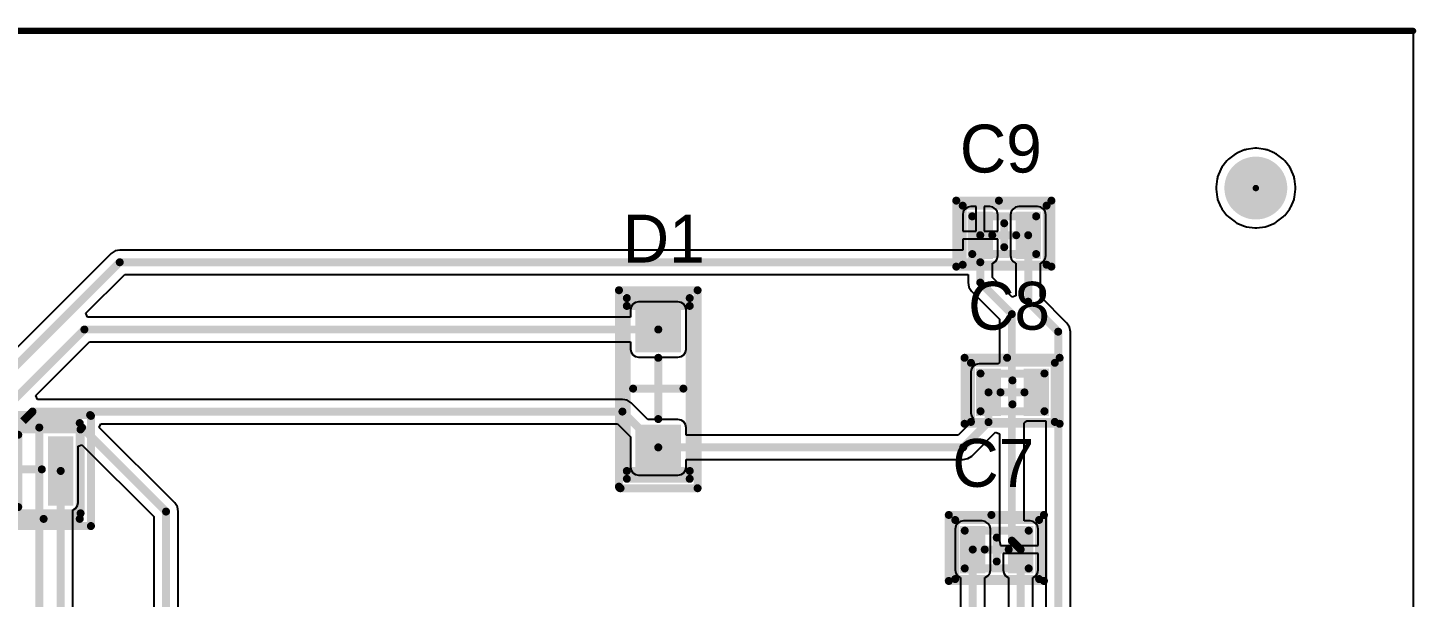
# Model space of a CAD drawing. Header units: millimetres. Extents: x 125 to 225, y 125 to 175.
# Drawn here: x 180.95 to 225.1, y 156.98 to 175.1 of the extents above; entities that cross this region are included whole.
import ezdxf

# ---------------------------------------------------------------- set-up
doc = ezdxf.new("R2010")
doc.units = ezdxf.units.MM
for name, color, linetype in [('BottomSolder', 6, 'Continuous'), ('Mechanical1', 6, 'Continuous'), ('Mechanical13', 56, 'Continuous'), ('Mechanical15', 56, 'Continuous'), ('Mechanical3', 76, 'Continuous'), ('PadHoleLayer', 156, 'Continuous'), ('TopLayer', 1, 'Continuous'), ('TopOverlay', 2, 'Continuous'), ('TopPaste', 8, 'Continuous'), ('TopSolder', 216, 'Continuous')]:
    doc.layers.add(name, color=color, linetype=linetype)

# ---------------------------------------------------------------- blocks, each defined once
blk = doc.blocks.new('I________1210L_3')
at = {"layer": 'Mechanical13', "const_width": 0.254}
for points in [[(-1.905, -1.397), (-1.905, 1.27)], [(-1.905, 1.27), (1.981, 1.27)], [(1.981, -1.397), (1.981, 1.27)], [(-1.905, -1.397), (1.981, -1.397)]]:
    blk.add_lwpolyline(points, dxfattribs=at)
at = {"layer": 'Mechanical13', "const_width": 0.127}
for points in [[(-1.969, 1.27, 1), (-1.842, 1.27, 1)], [(-1.969, 1.27, 1), (-1.842, 1.27, 1)], [(1.918, 1.27, 1), (2.045, 1.27, 1)], [(1.918, 1.27, 1), (2.045, 1.27, 1)], [(-1.969, -1.397, 1), (-1.842, -1.397, 1)], [(-1.969, -1.397, 1), (-1.842, -1.397, 1)], [(1.918, -1.397, 1), (2.045, -1.397, 1)], [(1.918, -1.397, 1), (2.045, -1.397, 1)]]:
    blk.add_lwpolyline(points, format="xyb", close=True, dxfattribs=at)
at = {"layer": 'Mechanical15', "const_width": 0.254}
for points in [[(-2.286, 1.702), (-2.261, 1.727)], [(-2.286, -1.803), (-2.286, 1.702)], [(-2.261, 1.727), (2.286, 1.727)], [(2.286, 1.727), (2.311, 1.702)], [(2.311, -1.803), (2.311, 1.702)], [(0, -1.2), (0, 1.1)], [(-0.75, 0), (0.75, 0)], [(-2.286, -1.803), (2.311, -1.803)]]:
    blk.add_lwpolyline(points, dxfattribs=at)
at = {"layer": 'Mechanical15', "const_width": 0.127}
for points in [[(-2.35, 1.702, 1), (-2.223, 1.702, 1)], [(-2.35, 1.702, 1), (-2.223, 1.702, 1)], [(-2.324, 1.727, 1), (-2.197, 1.727, 1)], [(-2.324, 1.727, 1), (-2.197, 1.727, 1)], [(2.222, 1.727, 1), (2.349, 1.727, 1)], [(2.222, 1.727, 1), (2.349, 1.727, 1)], [(2.248, 1.702, 1), (2.375, 1.702, 1)], [(2.248, 1.702, 1), (2.375, 1.702, 1)], [(-0.064, 1.1, 1), (0.063, 1.1, 1)], [(-0.813, 0, 1), (-0.686, 0, 1)], [(0.686, 0, 1), (0.813, 0, 1)], [(-0.064, -1.2, 1), (0.063, -1.2, 1)], [(-2.35, -1.803, 1), (-2.223, -1.803, 1)], [(-2.35, -1.803, 1), (-2.223, -1.803, 1)], [(2.248, -1.803, 1), (2.375, -1.803, 1)], [(2.248, -1.803, 1), (2.375, -1.803, 1)]]:
    blk.add_lwpolyline(points, format="xyb", close=True, dxfattribs=at)
at = {"layer": 'TopLayer'}
for points in [[(-1.65, -1.05), (-1.05, -1.05), (-1.65, 0.95), (-1.05, 0.95)], [(1.05, -1.05), (1.65, -1.05), (1.05, 0.95), (1.65, 0.95)]]:
    blk.add_solid(points, dxfattribs=at)
at = {"layer": 'TopOverlay', "const_width": 0.254}
for points in [[(-2.032, -1.575), (-2.032, 1.473)], [(-2.032, 1.473), (1.956, 1.473)], [(1.956, -1.575), (1.956, 1.473)], [(-2.032, -1.575), (-0.883, -1.575)], [(-0.883, -1.575), (0.806, -1.575)], [(0.806, -1.575), (1.956, -1.575)]]:
    blk.add_lwpolyline(points, dxfattribs=at)
at = {"layer": 'TopOverlay', "const_width": 0.127}
for points in [[(-2.096, 1.473, 1), (-1.969, 1.473, 1)], [(-2.096, 1.473, 1), (-1.969, 1.473, 1)], [(1.892, 1.473, 1), (2.019, 1.473, 1)], [(1.892, 1.473, 1), (2.019, 1.473, 1)], [(-2.096, -1.575, 1), (-1.969, -1.575, 1)], [(-2.096, -1.575, 1), (-1.969, -1.575, 1)], [(-0.946, -1.575, 1), (-0.819, -1.575, 1)], [(-0.946, -1.575, 1), (-0.819, -1.575, 1)], [(0.743, -1.575, 1), (0.87, -1.575, 1)], [(0.743, -1.575, 1), (0.87, -1.575, 1)], [(1.892, -1.575, 1), (2.019, -1.575, 1)], [(1.892, -1.575, 1), (2.019, -1.575, 1)]]:
    blk.add_lwpolyline(points, format="xyb", close=True, dxfattribs=at)
at = {"layer": 'TopPaste'}
for points in [[(-1.65, -1.05), (-1.05, -1.05), (-1.65, 0.95), (-1.05, 0.95)], [(1.05, -1.05), (1.65, -1.05), (1.05, 0.95), (1.65, 0.95)]]:
    blk.add_solid(points, dxfattribs=at)
at = {"layer": 'TopSolder'}
for points in [[(-1.752, -1.152), (-0.948, -1.152), (-1.752, 1.052), (-0.948, 1.052)], [(0.948, -1.152), (1.752, -1.152), (0.948, 1.052), (1.752, 1.052)]]:
    blk.add_solid(points, dxfattribs=at)
blk = doc.blocks.new('1N4148_MELF_6')
at = {"layer": 'Mechanical13', "const_width": 0.254}
for points in [[(-0.75, 1), (-0.75, -1)], [(-0.75, 1), (4.5, 1)], [(4.5, 1), (4.5, -1)], [(-0.75, -1), (4.5, -1)]]:
    blk.add_lwpolyline(points, dxfattribs=at)
at = {"layer": 'Mechanical13', "const_width": 0.127}
for points in [[(-0.814, 1, 1), (-0.687, 1, 1)], [(-0.814, 1, 1), (-0.687, 1, 1)], [(4.437, 1, 1), (4.564, 1, 1)], [(4.437, 1, 1), (4.564, 1, 1)], [(-0.814, -1, 1), (-0.687, -1, 1)], [(-0.814, -1, 1), (-0.687, -1, 1)], [(4.437, -1, 1), (4.564, -1, 1)], [(4.437, -1, 1), (4.564, -1, 1)]]:
    blk.add_lwpolyline(points, format="xyb", close=True, dxfattribs=at)
at = {"layer": 'Mechanical15', "const_width": 0.254}
blk.add_lwpolyline([(-1.3, 1.2, -0.414214), (-1.25, 1.25)], format="xyb", dxfattribs=at)
for points in [[(-1.3, 1.2), (-1.3, -1.25)], [(-1.25, 1.25), (5, 1.25)], [(5, 1.25), (5, -1.25)], [(1.87, 0.8), (1.87, -0.8)], [(0.9, 0), (2.85, 0)], [(-1.3, -1.25), (5, -1.25)]]:
    blk.add_lwpolyline(points, dxfattribs=at)
at = {"layer": 'Mechanical15', "const_width": 0.127}
for points in [[(-1.363, 1.2, 1), (-1.236, 1.2, 1)], [(-1.363, 1.2, 1), (-1.236, 1.2, 1)], [(-1.313, 1.25, 1), (-1.186, 1.25, 1)], [(-1.314, 1.25, 1), (-1.187, 1.25, 1)], [(4.936, 1.25, 1), (5.063, 1.25, 1)], [(4.936, 1.25, 1), (5.063, 1.25, 1)], [(1.807, 0.8, 1), (1.934, 0.8, 1)], [(0.837, 0, 1), (0.964, 0, 1)], [(2.786, 0, 1), (2.913, 0, 1)], [(1.807, -0.8, 1), (1.934, -0.8, 1)], [(-1.363, -1.25, 1), (-1.236, -1.25, 1)], [(-1.363, -1.25, 1), (-1.236, -1.25, 1)], [(4.936, -1.25, 1), (5.063, -1.25, 1)], [(4.936, -1.25, 1), (5.063, -1.25, 1)]]:
    blk.add_lwpolyline(points, format="xyb", close=True, dxfattribs=at)
at = {"layer": 'TopLayer'}
for points in [[(-0.625, -0.625), (0.625, -0.625), (-0.625, 0.625), (0.625, 0.625)], [(3.125, -0.625), (4.375, -0.625), (3.125, 0.625), (4.375, 0.625)]]:
    blk.add_solid(points, dxfattribs=at)
at = {"layer": 'TopOverlay', "const_width": 0.254}
for points in [[(-1, 1), (4.75, 1)], [(-1, 1), (-1, -1)], [(4.75, 1), (4.75, -1)], [(-1, -1), (4.75, -1)]]:
    blk.add_lwpolyline(points, dxfattribs=at)
at = {"layer": 'TopOverlay', "const_width": 0.127}
for points in [[(-1.064, 1, 1), (-0.937, 1, 1)], [(-1.064, 1, 1), (-0.937, 1, 1)], [(4.686, 1, 1), (4.813, 1, 1)], [(4.686, 1, 1), (4.813, 1, 1)], [(-1.064, -1, 1), (-0.937, -1, 1)], [(-1.064, -1, 1), (-0.937, -1, 1)], [(4.686, -1, 1), (4.813, -1, 1)], [(4.686, -1, 1), (4.813, -1, 1)]]:
    blk.add_lwpolyline(points, format="xyb", close=True, dxfattribs=at)
at = {"layer": 'TopPaste'}
for points in [[(-0.625, -0.625), (0.625, -0.625), (-0.625, 0.625), (0.625, 0.625)], [(3.125, -0.625), (4.375, -0.625), (3.125, 0.625), (4.375, 0.625)]]:
    blk.add_solid(points, dxfattribs=at)
at = {"layer": 'TopSolder'}
for points in [[(-0.727, -0.727), (0.727, -0.727), (-0.727, 0.727), (0.727, 0.727)], [(3.023, -0.727), (4.477, -0.727), (3.023, 0.727), (4.477, 0.727)]]:
    blk.add_solid(points, dxfattribs=at)
blk = doc.blocks.new('C_________0805_7')
at = {"layer": 'Mechanical1', "const_width": 0.254}
for points in [[(-1.016, 0.6), (1.016, 0.6)], [(-1.016, -0.6), (-1.016, 0.6)], [(1.016, -0.6), (1.016, 0.6)], [(-1.016, -0.6), (1.016, -0.6)]]:
    blk.add_lwpolyline(points, dxfattribs=at)
at = {"layer": 'Mechanical1', "const_width": 0.127}
for points in [[(-1.08, 0.6, 1), (-0.953, 0.6, 1)], [(-1.08, 0.6, 1), (-0.953, 0.6, 1)], [(0.952, 0.6, 1), (1.079, 0.6, 1)], [(0.952, 0.6, 1), (1.079, 0.6, 1)], [(-1.08, -0.6, 1), (-0.953, -0.6, 1)], [(-1.08, -0.6, 1), (-0.953, -0.6, 1)], [(0.952, -0.6, 1), (1.079, -0.6, 1)], [(0.952, -0.6, 1), (1.079, -0.6, 1)]]:
    blk.add_lwpolyline(points, format="xyb", close=True, dxfattribs=at)
at = {"layer": 'Mechanical15', "const_width": 0.254}
for points in [[(-1.524, 1.1), (-0.17, 1.1)], [(-1.524, -1), (-1.524, 1.1)], [(-0.17, 1.1), (1.5, 1.1)], [(1.5, -1), (1.5, 1.1)], [(0, -0.381), (0, 0.381)], [(-0.381, 0), (0.381, 0)], [(-1.524, -1), (1.5, -1)]]:
    blk.add_lwpolyline(points, dxfattribs=at)
at = {"layer": 'Mechanical15', "const_width": 0.127}
for points in [[(-1.588, 1.1, 1), (-1.461, 1.1, 1)], [(-1.588, 1.1, 1), (-1.461, 1.1, 1)], [(-0.233, 1.1, 1), (-0.106, 1.1, 1)], [(-0.233, 1.1, 1), (-0.106, 1.1, 1)], [(1.437, 1.1, 1), (1.564, 1.1, 1)], [(1.437, 1.1, 1), (1.564, 1.1, 1)], [(-0.064, 0.381, 1), (0.063, 0.381, 1)], [(-0.445, 0, 1), (-0.318, 0, 1)], [(0.317, 0, 1), (0.444, 0, 1)], [(-0.064, -0.381, 1), (0.063, -0.381, 1)], [(-1.588, -1, 1), (-1.461, -1, 1)], [(-1.588, -1, 1), (-1.461, -1, 1)], [(1.437, -1, 1), (1.564, -1, 1)], [(1.437, -1, 1), (1.564, -1, 1)]]:
    blk.add_lwpolyline(points, format="xyb", close=True, dxfattribs=at)
at = {"layer": 'TopLayer'}
for points in [[(-1.062, -0.65), (-0.462, -0.65), (-1.062, 0.65), (-0.462, 0.65)], [(0.462, -0.65), (1.062, -0.65), (0.462, 0.65), (1.062, 0.65)]]:
    blk.add_solid(points, dxfattribs=at)
at = {"layer": 'TopOverlay', "const_width": 0.254}
for points in [[(-1.321, 0.94), (1.346, 0.94)], [(-1.321, -0.94), (-1.321, 0.94)], [(1.346, -0.94), (1.346, 0.94)], [(-1.321, -0.94), (1.346, -0.94)]]:
    blk.add_lwpolyline(points, dxfattribs=at)
at = {"layer": 'TopOverlay', "const_width": 0.127}
for points in [[(-1.384, 0.94, 1), (-1.257, 0.94, 1)], [(-1.384, 0.94, 1), (-1.257, 0.94, 1)], [(1.283, 0.94, 1), (1.41, 0.94, 1)], [(1.283, 0.94, 1), (1.41, 0.94, 1)], [(-1.384, -0.94, 1), (-1.257, -0.94, 1)], [(-1.384, -0.94, 1), (-1.257, -0.94, 1)], [(1.283, -0.94, 1), (1.41, -0.94, 1)], [(1.283, -0.94, 1), (1.41, -0.94, 1)]]:
    blk.add_lwpolyline(points, format="xyb", close=True, dxfattribs=at)
at = {"layer": 'TopPaste'}
for points in [[(-1.062, -0.65), (-0.462, -0.65), (-1.062, 0.65), (-0.462, 0.65)], [(0.462, -0.65), (1.062, -0.65), (0.462, 0.65), (1.062, 0.65)]]:
    blk.add_solid(points, dxfattribs=at)
at = {"layer": 'TopSolder'}
for points in [[(-1.164, -0.752), (-0.36, -0.752), (-1.164, 0.752), (-0.36, 0.752)], [(0.36, -0.752), (1.164, -0.752), (0.36, 0.752), (1.164, 0.752)]]:
    blk.add_solid(points, dxfattribs=at)
blk = doc.blocks.new('C_________0805_8')
at = {"layer": 'Mechanical1', "const_width": 0.254}
for points in [[(-1.016, 0.6), (1.016, 0.6)], [(-1.016, -0.6), (-1.016, 0.6)], [(1.016, -0.6), (1.016, 0.6)], [(-1.016, -0.6), (1.016, -0.6)]]:
    blk.add_lwpolyline(points, dxfattribs=at)
at = {"layer": 'Mechanical1', "const_width": 0.127}
for points in [[(-1.079, 0.6, 1), (-0.952, 0.6, 1)], [(-1.079, 0.6, 1), (-0.952, 0.6, 1)], [(0.953, 0.6, 1), (1.08, 0.6, 1)], [(0.953, 0.6, 1), (1.08, 0.6, 1)], [(-1.079, -0.6, 1), (-0.952, -0.6, 1)], [(-1.079, -0.6, 1), (-0.952, -0.6, 1)], [(0.953, -0.6, 1), (1.08, -0.6, 1)], [(0.953, -0.6, 1), (1.08, -0.6, 1)]]:
    blk.add_lwpolyline(points, format="xyb", close=True, dxfattribs=at)
at = {"layer": 'Mechanical15', "const_width": 0.254}
for points in [[(-1.524, 1.1), (-0.17, 1.1)], [(-1.524, -1), (-1.524, 1.1)], [(-0.17, 1.1), (1.5, 1.1)], [(1.5, -1), (1.5, 1.1)], [(0, -0.381), (0, 0.381)], [(-0.381, 0), (0.381, 0)], [(-1.524, -1), (1.5, -1)]]:
    blk.add_lwpolyline(points, dxfattribs=at)
at = {"layer": 'Mechanical15', "const_width": 0.127}
for points in [[(-1.587, 1.1, 1), (-1.46, 1.1, 1)], [(-1.587, 1.1, 1), (-1.46, 1.1, 1)], [(-0.234, 1.1, 1), (-0.107, 1.1, 1)], [(-0.234, 1.1, 1), (-0.107, 1.1, 1)], [(1.436, 1.1, 1), (1.563, 1.1, 1)], [(1.436, 1.1, 1), (1.563, 1.1, 1)], [(-0.063, 0.381, 1), (0.064, 0.381, 1)], [(-0.444, 0, 1), (-0.317, 0, 1)], [(0.318, 0, 1), (0.445, 0, 1)], [(-0.063, -0.381, 1), (0.064, -0.381, 1)], [(-1.587, -1, 1), (-1.46, -1, 1)], [(-1.587, -1, 1), (-1.46, -1, 1)], [(1.436, -1, 1), (1.563, -1, 1)], [(1.436, -1, 1), (1.563, -1, 1)]]:
    blk.add_lwpolyline(points, format="xyb", close=True, dxfattribs=at)
at = {"layer": 'TopLayer'}
for points in [[(-1.062, -0.65), (-0.462, -0.65), (-1.062, 0.65), (-0.462, 0.65)], [(0.462, -0.65), (1.062, -0.65), (0.462, 0.65), (1.062, 0.65)]]:
    blk.add_solid(points, dxfattribs=at)
at = {"layer": 'TopOverlay', "const_width": 0.254}
for points in [[(-1.321, 0.94), (1.346, 0.94)], [(-1.321, -0.94), (-1.321, 0.94)], [(1.346, -0.94), (1.346, 0.94)], [(-1.321, -0.94), (1.346, -0.94)]]:
    blk.add_lwpolyline(points, dxfattribs=at)
at = {"layer": 'TopOverlay', "const_width": 0.127}
for points in [[(-1.384, 0.94, 1), (-1.257, 0.94, 1)], [(-1.384, 0.94, 1), (-1.257, 0.94, 1)], [(1.283, 0.94, 1), (1.41, 0.94, 1)], [(1.283, 0.94, 1), (1.41, 0.94, 1)], [(-1.384, -0.94, 1), (-1.257, -0.94, 1)], [(-1.384, -0.94, 1), (-1.257, -0.94, 1)], [(1.283, -0.94, 1), (1.41, -0.94, 1)], [(1.283, -0.94, 1), (1.41, -0.94, 1)]]:
    blk.add_lwpolyline(points, format="xyb", close=True, dxfattribs=at)
at = {"layer": 'TopPaste'}
for points in [[(-1.062, -0.65), (-0.462, -0.65), (-1.062, 0.65), (-0.462, 0.65)], [(0.462, -0.65), (1.062, -0.65), (0.462, 0.65), (1.062, 0.65)]]:
    blk.add_solid(points, dxfattribs=at)
at = {"layer": 'TopSolder'}
for points in [[(-1.164, -0.752), (-0.36, -0.752), (-1.164, 0.752), (-0.36, 0.752)], [(0.36, -0.752), (1.164, -0.752), (0.36, 0.752), (1.164, 0.752)]]:
    blk.add_solid(points, dxfattribs=at)
blk = doc.blocks.new('C_________0805_9')
at = {"layer": 'Mechanical1', "const_width": 0.254}
for points in [[(-1.016, 0.6), (1.016, 0.6)], [(-1.016, -0.6), (-1.016, 0.6)], [(1.016, -0.6), (1.016, 0.6)], [(-1.016, -0.6), (1.016, -0.6)]]:
    blk.add_lwpolyline(points, dxfattribs=at)
at = {"layer": 'Mechanical1', "const_width": 0.127}
for points in [[(-1.08, 0.6, 1), (-0.953, 0.6, 1)], [(-1.08, 0.6, 1), (-0.953, 0.6, 1)], [(0.952, 0.6, 1), (1.079, 0.6, 1)], [(0.952, 0.6, 1), (1.079, 0.6, 1)], [(-1.08, -0.6, 1), (-0.953, -0.6, 1)], [(-1.08, -0.6, 1), (-0.953, -0.6, 1)], [(0.952, -0.6, 1), (1.079, -0.6, 1)], [(0.952, -0.6, 1), (1.079, -0.6, 1)]]:
    blk.add_lwpolyline(points, format="xyb", close=True, dxfattribs=at)
at = {"layer": 'Mechanical15', "const_width": 0.254}
for points in [[(-1.524, 1.1), (-0.17, 1.1)], [(-1.524, -1), (-1.524, 1.1)], [(-0.17, 1.1), (1.5, 1.1)], [(1.5, -1), (1.5, 1.1)], [(0, -0.381), (0, 0.381)], [(-0.381, 0), (0.381, 0)], [(-1.524, -1), (1.5, -1)]]:
    blk.add_lwpolyline(points, dxfattribs=at)
at = {"layer": 'Mechanical15', "const_width": 0.127}
for points in [[(-1.588, 1.1, 1), (-1.461, 1.1, 1)], [(-1.588, 1.1, 1), (-1.461, 1.1, 1)], [(-0.233, 1.1, 1), (-0.106, 1.1, 1)], [(-0.233, 1.1, 1), (-0.106, 1.1, 1)], [(1.437, 1.1, 1), (1.564, 1.1, 1)], [(1.437, 1.1, 1), (1.564, 1.1, 1)], [(-0.064, 0.381, 1), (0.063, 0.381, 1)], [(-0.445, 0, 1), (-0.318, 0, 1)], [(0.317, 0, 1), (0.444, 0, 1)], [(-0.064, -0.381, 1), (0.063, -0.381, 1)], [(-1.588, -1, 1), (-1.461, -1, 1)], [(-1.588, -1, 1), (-1.461, -1, 1)], [(1.437, -1, 1), (1.564, -1, 1)], [(1.437, -1, 1), (1.564, -1, 1)]]:
    blk.add_lwpolyline(points, format="xyb", close=True, dxfattribs=at)
at = {"layer": 'TopLayer'}
for points in [[(-1.062, -0.65), (-0.462, -0.65), (-1.062, 0.65), (-0.462, 0.65)], [(0.462, -0.65), (1.062, -0.65), (0.462, 0.65), (1.062, 0.65)]]:
    blk.add_solid(points, dxfattribs=at)
at = {"layer": 'TopOverlay', "const_width": 0.254}
for points in [[(-1.321, 0.94), (1.346, 0.94)], [(-1.321, -0.94), (-1.321, 0.94)], [(1.346, -0.94), (1.346, 0.94)], [(-1.321, -0.94), (1.346, -0.94)]]:
    blk.add_lwpolyline(points, dxfattribs=at)
at = {"layer": 'TopOverlay', "const_width": 0.127}
for points in [[(-1.384, 0.94, 1), (-1.257, 0.94, 1)], [(-1.384, 0.94, 1), (-1.257, 0.94, 1)], [(1.283, 0.94, 1), (1.41, 0.94, 1)], [(1.283, 0.94, 1), (1.41, 0.94, 1)], [(-1.384, -0.94, 1), (-1.257, -0.94, 1)], [(-1.384, -0.94, 1), (-1.257, -0.94, 1)], [(1.283, -0.94, 1), (1.41, -0.94, 1)], [(1.283, -0.94, 1), (1.41, -0.94, 1)]]:
    blk.add_lwpolyline(points, format="xyb", close=True, dxfattribs=at)
at = {"layer": 'TopPaste'}
for points in [[(-1.062, -0.65), (-0.462, -0.65), (-1.062, 0.65), (-0.462, 0.65)], [(0.462, -0.65), (1.062, -0.65), (0.462, 0.65), (1.062, 0.65)]]:
    blk.add_solid(points, dxfattribs=at)
at = {"layer": 'TopSolder'}
for points in [[(-1.164, -0.752), (-0.36, -0.752), (-1.164, 0.752), (-0.36, 0.752)], [(0.36, -0.752), (1.164, -0.752), (0.36, 0.752), (1.164, 0.752)]]:
    blk.add_solid(points, dxfattribs=at)

msp = doc.modelspace()

# ---------------------------------------------------------------- linework, layer by layer
at = {"layer": 'BottomSolder', "const_width": 0.102}
msp.add_lwpolyline([(219.949, 170, 1), (220.051, 170, 1)], format="xyb", close=True, dxfattribs=at)
at = {"layer": 'Mechanical3', "const_width": 0.2}
msp.add_lwpolyline([(125, 175), (225, 175)], dxfattribs=at)
at = {"layer": 'Mechanical3', "const_width": 0.1}
msp.add_lwpolyline([(224.95, 175, 1), (225.05, 175, 1)], format="xyb", close=True, dxfattribs=at)
at = {"layer": 'PadHoleLayer', "const_width": 1}
msp.add_lwpolyline([(219.5, 170, 1), (220.5, 170, 1)], format="xyb", close=True, dxfattribs=at)
at = {"layer": 'TopLayer'}
for p, q in [((125, 175), (225, 175)), ((225, 175), (225, 125)), ((219.081, 170.871), (218.921, 170.662)), ((219.107, 170.893), (219.081, 170.871)), ((219.129, 170.919), (219.107, 170.893)), ((219.338, 171.079), (219.129, 170.919)), ((219.368, 171.094), (219.338, 171.079)), ((219.397, 171.113), (219.368, 171.094)), ((219.64, 171.214), (219.397, 171.113)), ((219.673, 171.22), (219.64, 171.214)), ((219.705, 171.231), (219.673, 171.22)), ((219.966, 171.265), (219.705, 171.231)), ((219.983, 171.264), (219.966, 171.265)), ((220, 171.268), (219.983, 171.264)), ((220.017, 171.264), (220, 171.268)), ((220.034, 171.265), (220.017, 171.264)), ((220.295, 171.231), (220.034, 171.265)), ((220.327, 171.22), (220.295, 171.231)), ((220.36, 171.214), (220.327, 171.22)), ((220.603, 171.113), (220.36, 171.214)), ((220.632, 171.094), (220.603, 171.113)), ((220.662, 171.079), (220.632, 171.094)), ((220.871, 170.919), (220.662, 171.079)), ((220.893, 170.893), (220.871, 170.919)), ((220.919, 170.871), (220.893, 170.893)), ((221.079, 170.662), (220.919, 170.871)), ((218.887, 170.603), (218.786, 170.36)), ((218.906, 170.632), (218.887, 170.603)), ((218.921, 170.662), (218.906, 170.632)), ((221.094, 170.632), (221.079, 170.662)), ((221.113, 170.603), (221.094, 170.632)), ((221.214, 170.36), (221.113, 170.603)), ((218.769, 170.295), (218.735, 170.034)), ((218.735, 170.034), (218.737, 170)), ((218.737, 170), (218.735, 169.966)), ((218.78, 170.327), (218.769, 170.295)), ((218.786, 170.36), (218.78, 170.327)), ((221.22, 170.327), (221.214, 170.36)), ((221.231, 170.295), (221.22, 170.327)), ((221.265, 170.034), (221.231, 170.295)), ((221.263, 170), (221.265, 170.034)), ((221.265, 169.966), (221.263, 170)), ((218.735, 169.966), (218.769, 169.705)), ((218.769, 169.705), (218.78, 169.673)), ((218.78, 169.673), (218.786, 169.64)), ((218.786, 169.64), (218.887, 169.397)), ((221.113, 169.397), (221.214, 169.64)), ((221.214, 169.64), (221.22, 169.673)), ((221.22, 169.673), (221.231, 169.705)), ((221.231, 169.705), (221.265, 169.966)), ((210.699, 169.249), (210.679, 169.15)), ((210.679, 169.15), (210.679, 168.627)), ((210.755, 169.333), (210.699, 169.249)), ((210.839, 169.389), (210.755, 169.333)), ((210.938, 169.409), (210.839, 169.389)), ((211.111, 169.409), (210.938, 169.409)), ((211.111, 168.627), (211.111, 169.409)), ((211.538, 169.409), (211.365, 169.409)), ((211.365, 169.409), (211.365, 168.627)), ((211.637, 169.389), (211.538, 169.409)), ((211.721, 169.333), (211.637, 169.389)), ((211.777, 169.249), (211.721, 169.333)), ((211.797, 169.15), (211.777, 169.249)), ((211.797, 168.627), (211.797, 169.15)), ((212.223, 169.249), (212.203, 169.15)), ((212.203, 169.15), (212.203, 167.85)), ((212.279, 169.333), (212.223, 169.249)), ((212.363, 169.389), (212.279, 169.333)), ((212.462, 169.409), (212.363, 169.389)), ((213.062, 169.409), (212.462, 169.409)), ((213.161, 169.389), (213.062, 169.409)), ((213.245, 169.333), (213.161, 169.389)), ((213.301, 169.249), (213.245, 169.333)), ((213.321, 169.15), (213.301, 169.249)), ((213.321, 167.85), (213.321, 169.15)), ((218.887, 169.397), (218.906, 169.368)), ((218.906, 169.368), (218.921, 169.338)), ((218.921, 169.338), (219.081, 169.129)), ((219.081, 169.129), (219.107, 169.107)), ((219.107, 169.107), (219.129, 169.081)), ((220.871, 169.081), (220.893, 169.107)), ((220.893, 169.107), (220.919, 169.129)), ((220.919, 169.129), (221.079, 169.338)), ((221.079, 169.338), (221.094, 169.368)), ((221.094, 169.368), (221.113, 169.397)), ((219.129, 169.081), (219.338, 168.921)), ((219.338, 168.921), (219.368, 168.906)), ((219.368, 168.906), (219.397, 168.887)), ((219.397, 168.887), (219.64, 168.786)), ((219.64, 168.786), (219.673, 168.78)), ((219.673, 168.78), (219.705, 168.769)), ((219.705, 168.769), (219.966, 168.735)), ((219.966, 168.735), (219.983, 168.736)), ((219.983, 168.736), (220, 168.732)), ((220, 168.732), (220.017, 168.736)), ((220.017, 168.736), (220.034, 168.735)), ((220.034, 168.735), (220.295, 168.769)), ((220.295, 168.769), (220.327, 168.78)), ((220.327, 168.78), (220.36, 168.786)), ((220.36, 168.786), (220.603, 168.887)), ((220.603, 168.887), (220.632, 168.906)), ((220.632, 168.906), (220.662, 168.921)), ((220.662, 168.921), (220.871, 169.081)), ((210.679, 168.627), (211.111, 168.627)), ((211.797, 168.373), (210.679, 168.373)), ((210.679, 168.373), (210.679, 168.028)), ((211.365, 168.627), (211.797, 168.627)), ((211.797, 167.85), (211.797, 168.373)), ((183.602, 167.915), (179.017, 163.329)), ((183.728, 167.999), (183.602, 167.915)), ((183.877, 168.028), (183.728, 167.999)), ((210.679, 168.028), (183.877, 168.028)), ((211.777, 167.751), (211.797, 167.85)), ((212.203, 167.85), (212.223, 167.751)), ((213.301, 167.751), (213.321, 167.85)), ((211.626, 167.609), (211.637, 167.611)), ((211.626, 167.154), (211.626, 167.609)), ((211.637, 167.611), (211.721, 167.667)), ((211.721, 167.667), (211.777, 167.751)), ((212.223, 167.751), (212.279, 167.667)), ((212.279, 167.667), (212.363, 167.611)), ((212.363, 167.611), (212.374, 167.609)), ((212.374, 167.609), (212.374, 166.573)), ((213.15, 167.609), (213.161, 167.611)), ((213.15, 166.545), (213.15, 167.609)), ((213.161, 167.611), (213.245, 167.667)), ((213.245, 167.667), (213.301, 167.751)), ((182.802, 166.015), (184.038, 167.252)), ((184.038, 167.252), (210.85, 167.252)), ((210.85, 167.252), (210.85, 166.993)), ((210.85, 166.993), (210.879, 166.845)), ((212.256, 166.525), (211.626, 167.154)), ((210.879, 166.845), (210.963, 166.719)), ((210.963, 166.719), (211.854, 165.828)), ((212.374, 166.573), (212.256, 166.525)), ((213.99, 165.705), (213.15, 166.545)), ((182.854, 165.888), (182.802, 166.015)), ((200.136, 166.224), (200.116, 166.125)), ((200.116, 166.125), (200.116, 165.888)), ((200.192, 166.308), (200.136, 166.224)), ((200.276, 166.364), (200.192, 166.308)), ((200.375, 166.384), (200.276, 166.364)), ((201.625, 166.384), (200.375, 166.384)), ((201.724, 166.364), (201.625, 166.384)), ((201.808, 166.308), (201.724, 166.364)), ((201.864, 166.224), (201.808, 166.308)), ((201.884, 166.125), (201.864, 166.224)), ((201.884, 164.875), (201.884, 166.125)), ((200.116, 165.888), (182.854, 165.888)), ((211.854, 165.828), (211.854, 164.453)), ((214.074, 165.579), (213.99, 165.705)), ((214.104, 165.43), (214.074, 165.579)), ((181.207, 163.404), (182.914, 165.112)), ((182.914, 165.112), (200.116, 165.112)), ((200.116, 165.112), (200.116, 164.875)), ((214.104, 154.457), (214.104, 165.43)), ((200.116, 164.875), (200.136, 164.776)), ((200.136, 164.776), (200.192, 164.692)), ((200.192, 164.692), (200.276, 164.636)), ((201.724, 164.636), (201.808, 164.692)), ((201.808, 164.692), (201.864, 164.776)), ((201.864, 164.776), (201.884, 164.875)), ((200.276, 164.636), (200.375, 164.616)), ((200.375, 164.616), (201.625, 164.616)), ((201.625, 164.616), (201.724, 164.636)), ((210.961, 164.249), (210.941, 164.15)), ((211.017, 164.333), (210.961, 164.249)), ((211.101, 164.389), (211.017, 164.333)), ((211.2, 164.409), (211.101, 164.389)), ((211.8, 164.409), (211.2, 164.409)), ((211.854, 164.453), (211.8, 164.409)), ((210.941, 164.15), (210.941, 162.85)), ((181.259, 163.277), (181.207, 163.404)), ((199.861, 163.277), (181.259, 163.277)), ((200.01, 163.248), (199.861, 163.277)), ((200.136, 163.164), (200.01, 163.248)), ((200.665, 162.634), (200.136, 163.164)), ((183.224, 162.383), (183.273, 162.501)), ((183.273, 162.501), (199.7, 162.501)), ((199.7, 162.501), (200.116, 162.085)), ((201.625, 162.634), (200.665, 162.634)), ((201.724, 162.614), (201.625, 162.634)), ((201.808, 162.558), (201.724, 162.614)), ((201.864, 162.474), (201.808, 162.558)), ((201.884, 162.375), (201.864, 162.474)), ((211.021, 162.625), (210.535, 162.138)), ((210.941, 162.85), (210.961, 162.751)), ((210.961, 162.751), (211.017, 162.667)), ((211.017, 162.667), (211.021, 162.625)), ((212.631, 162.515), (212.724, 162.591)), ((212.631, 159.409), (212.631, 162.515)), ((212.724, 162.591), (213.324, 162.591)), ((213.324, 162.591), (213.327, 162.588)), ((213.327, 162.588), (213.327, 154.618)), ((185.625, 159.983), (183.224, 162.383)), ((200.116, 162.085), (200.116, 161.125)), ((201.884, 162.138), (201.884, 162.375)), ((210.535, 162.138), (201.884, 162.138)), ((210.97, 161.475), (211.727, 162.232)), ((211.727, 162.232), (211.854, 162.179)), ((211.854, 162.179), (211.854, 158.782)), ((182.559, 161.784), (182.676, 161.832)), ((182.559, 160), (182.559, 161.784)), ((182.676, 161.832), (184.962, 159.547)), ((201.884, 161.125), (201.884, 161.362)), ((201.884, 161.362), (210.696, 161.362)), ((210.696, 161.362), (210.844, 161.391)), ((210.844, 161.391), (210.97, 161.475)), ((200.116, 161.125), (200.136, 161.026)), ((200.136, 161.026), (200.192, 160.942)), ((200.192, 160.942), (200.276, 160.886)), ((200.276, 160.886), (200.375, 160.866)), ((200.375, 160.866), (201.625, 160.866)), ((201.625, 160.866), (201.724, 160.886)), ((201.724, 160.886), (201.808, 160.942)), ((201.808, 160.942), (201.864, 161.026)), ((201.864, 161.026), (201.884, 161.125)), ((182.399, 159.761), (182.483, 159.817)), ((182.483, 159.817), (182.539, 159.901)), ((182.539, 159.901), (182.559, 160)), ((185.709, 159.856), (185.625, 159.983)), ((185.738, 159.708), (185.709, 159.856)), ((182.388, 159.759), (182.399, 159.761)), ((182.388, 153.211), (182.388, 159.759)), ((184.962, 159.547), (184.962, 145.691)), ((185.738, 146.7), (185.738, 159.708)), ((210.601, 159.389), (210.517, 159.333)), ((210.7, 159.409), (210.601, 159.389)), ((211.3, 159.409), (210.7, 159.409)), ((211.399, 159.389), (211.3, 159.409)), ((211.483, 159.333), (211.399, 159.389)), ((212.824, 159.409), (212.631, 159.409)), ((212.923, 159.389), (212.824, 159.409)), ((213.007, 159.333), (212.923, 159.389)), ((210.461, 159.249), (210.441, 159.15)), ((210.441, 159.15), (210.441, 157.85)), ((210.517, 159.333), (210.461, 159.249)), ((211.539, 159.249), (211.483, 159.333)), ((211.559, 159.15), (211.539, 159.249)), ((211.559, 157.85), (211.559, 159.15)), ((213.063, 159.249), (213.007, 159.333)), ((213.083, 159.15), (213.063, 159.249)), ((213.083, 158.627), (213.083, 159.15)), ((211.854, 158.782), (211.884, 158.633)), ((211.884, 158.633), (211.887, 158.627)), ((211.887, 158.627), (213.083, 158.627)), ((213.083, 158.373), (211.965, 158.373)), ((211.965, 158.373), (211.965, 157.85)), ((213.083, 157.85), (213.083, 158.373)), ((210.441, 157.85), (210.461, 157.751)), ((210.461, 157.751), (210.517, 157.667)), ((210.517, 157.667), (210.601, 157.611)), ((210.601, 157.611), (210.612, 157.609)), ((210.612, 157.609), (210.612, 155.609)), ((211.388, 157.609), (211.399, 157.611)), ((211.388, 155.448), (211.388, 157.609)), ((211.399, 157.611), (211.483, 157.667)), ((211.483, 157.667), (211.539, 157.751)), ((211.539, 157.751), (211.559, 157.85)), ((211.965, 157.85), (211.985, 157.751)), ((211.985, 157.751), (212.041, 157.667)), ((212.041, 157.667), (212.125, 157.611)), ((212.125, 157.611), (212.136, 157.609)), ((212.136, 157.609), (212.136, 155.455)), ((212.912, 157.609), (212.923, 157.611)), ((212.912, 155.294), (212.912, 157.609)), ((212.923, 157.611), (213.007, 157.667)), ((213.007, 157.667), (213.063, 157.751)), ((213.063, 157.751), (213.083, 157.85))]:
    msp.add_line(p, q, dxfattribs=at)
at = {"layer": 'TopLayer', "const_width": 0.254}
for points in [[(211.238, 167.64), (211.238, 168.5)], [(212.762, 166.384), (212.762, 168.5)], [(179.178, 162.941), (183.877, 167.64)], [(183.877, 167.64), (211.238, 167.64)], [(211.238, 166.993), (211.238, 167.64)], [(211.238, 166.993), (212.242, 165.989)], [(212.762, 166.384), (213.716, 165.43)], [(212.242, 158.782), (212.242, 165.989)], [(179.635, 162.382), (182.753, 165.5)], [(182.753, 165.5), (201, 165.5)], [(213.716, 154.457), (213.716, 165.43)], [(211.5, 162.554), (211.5, 163.5)], [(180.8, 162.587), (181.102, 162.889)], [(181.102, 162.889), (199.861, 162.889)], [(199.861, 162.889), (201, 161.75)], [(181.319, 162.381), (182.677, 162.381)], [(181.319, 150.712), (181.319, 162.381)], [(182.677, 162.381), (185.35, 159.708)], [(210.696, 161.75), (211.5, 162.554)], [(201, 161.75), (210.696, 161.75)], [(182, 153.05), (182, 161)], [(185.35, 145.65), (185.35, 159.708)], [(211, 155.448), (211, 158.5)], [(212.242, 158.782), (212.524, 158.5)], [(212.524, 155.294), (212.524, 158.5)]]:
    msp.add_lwpolyline(points, dxfattribs=at)
at = {"layer": 'TopLayer', "const_width": 0.127}
for points in [[(211.174, 168.5, 1), (211.301, 168.5, 1)], [(212.698, 168.5, 1), (212.825, 168.5, 1)], [(183.814, 167.64, 1), (183.941, 167.64, 1)], [(183.814, 167.64, 1), (183.941, 167.64, 1)], [(211.174, 167.64, 1), (211.301, 167.64, 1)], [(211.174, 167.64, 1), (211.301, 167.64, 1)], [(211.174, 167.64, 1), (211.301, 167.64, 1)], [(211.174, 166.993, 1), (211.301, 166.993, 1)], [(211.174, 166.993, 1), (211.301, 166.993, 1)], [(212.698, 166.384, 1), (212.825, 166.384, 1)], [(212.698, 166.384, 1), (212.825, 166.384, 1)], [(212.179, 165.989, 1), (212.306, 165.989, 1)], [(212.179, 165.989, 1), (212.306, 165.989, 1)], [(182.69, 165.5, 1), (182.816, 165.5, 1)], [(182.69, 165.5, 1), (182.816, 165.5, 1)], [(200.937, 165.5, 1), (201.064, 165.5, 1)], [(213.652, 165.43, 1), (213.779, 165.43, 1)], [(213.652, 165.43, 1), (213.779, 165.43, 1)], [(211.437, 163.5, 1), (211.564, 163.5, 1)], [(181.038, 162.889, 1), (181.166, 162.889, 1)], [(181.038, 162.889, 1), (181.166, 162.889, 1)], [(199.797, 162.889, 1), (199.924, 162.889, 1)], [(199.797, 162.889, 1), (199.924, 162.889, 1)], [(181.255, 162.381, 1), (181.382, 162.381, 1)], [(181.255, 162.381, 1), (181.382, 162.381, 1)], [(182.613, 162.381, 1), (182.74, 162.381, 1)], [(182.613, 162.381, 1), (182.74, 162.381, 1)], [(211.437, 162.554, 1), (211.564, 162.554, 1)], [(211.437, 162.554, 1), (211.564, 162.554, 1)], [(200.937, 161.75, 1), (201.064, 161.75, 1)], [(200.937, 161.75, 1), (201.064, 161.75, 1)], [(210.632, 161.75, 1), (210.759, 161.75, 1)], [(210.632, 161.75, 1), (210.759, 161.75, 1)], [(181.936, 161, 1), (182.063, 161, 1)], [(185.286, 159.708, 1), (185.413, 159.708, 1)], [(185.286, 159.708, 1), (185.413, 159.708, 1)], [(210.936, 158.5, 1), (211.063, 158.5, 1)], [(212.179, 158.782, 1), (212.306, 158.782, 1)], [(212.179, 158.782, 1), (212.306, 158.782, 1)], [(212.46, 158.5, 1), (212.587, 158.5, 1)], [(212.46, 158.5, 1), (212.587, 158.5, 1)]]:
    msp.add_lwpolyline(points, format="xyb", close=True, dxfattribs=at)
at = {"layer": 'TopSolder', "const_width": 0.102}
msp.add_lwpolyline([(219.949, 170, 1), (220.051, 170, 1)], format="xyb", close=True, dxfattribs=at)

# ---------------------------------------------------------------- block references
for name, p in [('C_________0805_7', (212, 168.5)), ('C_________0805_8', (212.262, 163.5)), ('I________1210L_3', (180.65, 161.05)), ('C_________0805_9', (211.762, 158.5))]:
    msp.add_blockref(name, p)
at = {"rotation": 90}
msp.add_blockref('1N4148_MELF_6', (201, 161.75), dxfattribs=at)

# ---------------------------------------------------------------- texts
at = {"layer": 'TopOverlay'}
for s, p in [('C9', (210.59, 170.494)), ('D1', (199.87, 167.63)), ('C8', (210.852, 165.494)), ('C7', (210.352, 160.494))]:
    msp.add_text(s, height=1.524, dxfattribs=at).set_placement(p)

doc.saveas('drawing.dxf')
